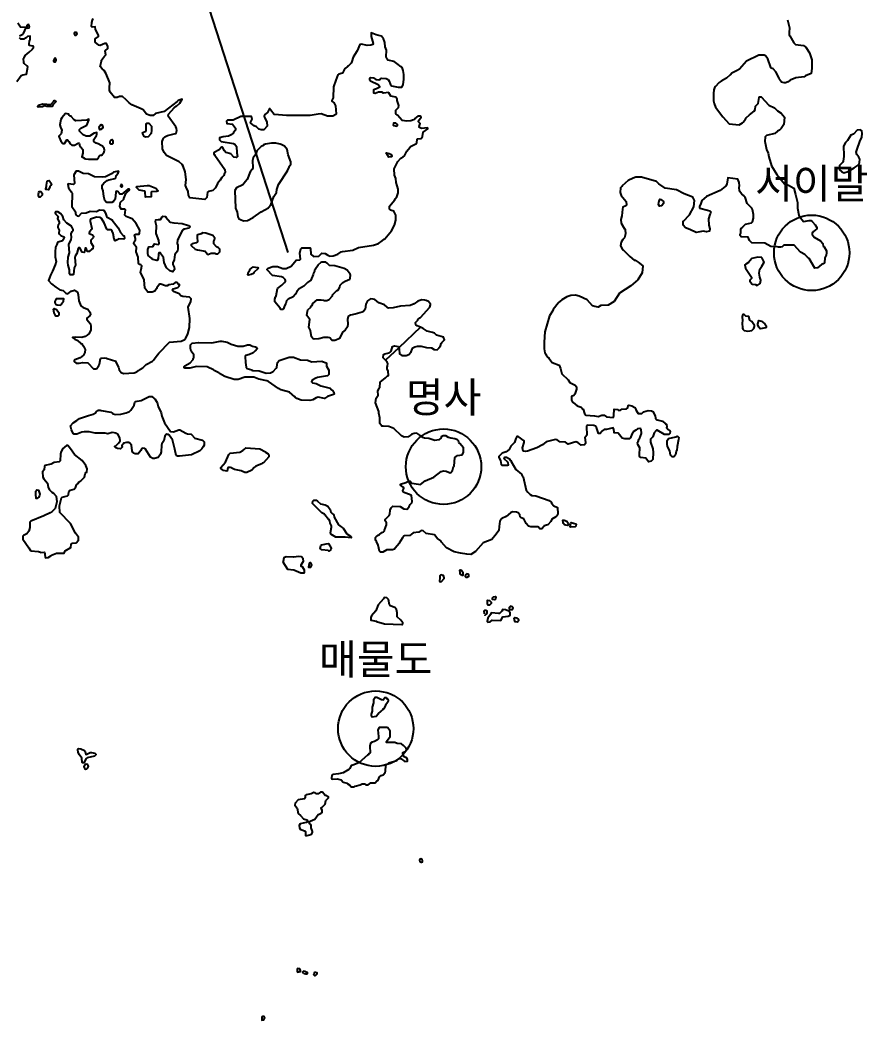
# Model space of a CAD drawing. Header units: millimetres. Extents: x -19392 to 580976, y -49129 to 736091.
# Drawn here: x 332556 to 360651, y 119531 to 152678 of the extents above; entities that cross this region are included whole.
import ezdxf
from ezdxf.enums import TextEntityAlignment as Align

# ---------------------------------------------------------------- set-up
doc = ezdxf.new("R2010")
doc.units = ezdxf.units.MM
for name, color, linetype in [('2121', 7, 'Continuous'), ('2122', 7, 'Continuous'), ('AWS', 4, 'Continuous'), ('AWS명', 2, 'Continuous'), ('티센', 6, 'Continuous')]:
    doc.layers.add(name, color=color, linetype=linetype)
doc.styles.get("Standard").update_dxf_attribs({"font": ''})
doc.styles.get('Standard').set_extended_font_data('Gulim')

msp = doc.modelspace()

# ---------------------------------------------------------------- linework, layer by layer
at = {"layer": '2121', "color": 7}
for points in [[(332536, 152149), (332649, 152206), (332673, 152230), (332757, 152433), (332573, 152436), (332480, 152572)], [(332454, 150643), (332597, 150844), (332647, 150866), (332772, 150881), (332810, 151061), (332815, 151125), (332808, 151143), (332796, 151143), (332696, 151231), (332683, 151268), (332676, 151399), (332694, 151419), (332732, 151506), (332866, 151615), (332966, 151710), (332966, 151722), (333000, 151757), (333000, 151795), (332981, 151816), (332868, 151831), (332868, 151831), (332862, 151862), (332874, 151994), (332899, 152019), (332892, 152137), (332811, 152131), (332756, 152083), (332688, 152045), (332587, 152043), (332542, 152090)], [(345842, 142492), (345118, 141813)], [(345118, 141813), (344675, 141398)]]:
    msp.add_lwpolyline(points, dxfattribs=at)
at = {"layer": '2122', "color": 7}
for points in [[(332872, 152451), (332850, 152515), (332815, 152525), (332786, 152495), (332779, 152438), (332808, 152404), (332858, 152416), (332872, 152458), (332872, 152458)], [(340861, 149704), (340828, 149745), (340766, 149615), (340673, 149546), (340656, 149504), (340667, 149446), (340749, 149303), (340756, 149159), (340643, 149043), (340551, 149042), (340481, 149058), (340406, 149133), (340319, 149170), (340212, 149257), (340206, 149276), (340255, 149388), (340236, 149476), (339886, 149481), (339630, 149355), (339437, 149354), (339406, 149323), (339412, 149248), (339600, 149224), (339600, 149224), (339706, 149093), (339707, 149025), (339641, 148951), (339635, 148931), (339622, 148931), (339564, 148871), (339476, 148830), (339292, 148803), (339177, 148773), (339171, 148711), (339233, 148648), (339636, 148589), (339683, 148562), (339740, 148481), (339747, 148274), (339772, 148150), (339741, 148118), (339654, 148137), (339553, 148243), (339383, 148285), (339340, 148336), (339278, 148458), (339240, 148461), (339159, 148379), (338997, 148291), (338985, 148278), (338985, 148229), (339002, 148206), (339015, 148206), (339015, 148193), (339355, 147723), (339355, 147723), (339362, 147623), (339337, 147599), (339318, 147524), (339247, 147452), (339201, 147367), (339106, 147261), (339045, 147117), (338958, 147023), (338804, 146994), (338777, 146973), (338752, 146797), (338690, 146728), (338189, 146783), (338146, 146876), (338139, 146994), (338064, 147132), (338051, 147195), (338063, 147395), (338030, 147650), (337968, 147829), (337936, 147884), (337836, 147981), (337417, 148192), (337335, 148285), (337284, 148410), (337272, 148653), (337314, 148760), (337366, 148802), (337452, 148848), (337720, 148918), (337733, 148930), (337733, 148930), (337757, 149018), (337749, 149077), (337726, 149133), (337469, 149492), (337480, 149556), (337668, 149767), (337735, 149822), (337747, 149822), (337861, 149924), (337935, 150055), (337798, 150005), (337773, 149977), (337337, 149641), (337050, 149577), (336969, 149509), (336875, 149508), (336756, 149552), (336643, 149704), (336580, 149738), (336261, 149867), (336177, 149936), (336082, 150034), (335954, 150137), (335855, 150142), (335780, 150104), (335692, 150110), (335548, 150282), (335524, 150352), (335520, 150427), (335540, 150591), (335414, 150897), (335414, 150897), (335352, 151006), (335281, 151061), (335213, 151136), (335256, 151309), (335263, 151350), (335362, 151484), (335406, 151527), (335387, 151646), (335393, 151665), (335468, 151734), (335474, 151797), (335423, 151903), (335374, 151902), (335211, 151836), (335174, 151839), (335055, 151942), (335048, 152033), (335054, 152051), (335161, 152132), (335160, 152177), (335066, 152364), (335053, 152457), (334947, 152444), (334928, 152463), (334940, 152594), (334966, 152674), (334983, 152726)], [(358013, 152679), (358082, 152417), (358065, 152267), (358070, 152180), (358083, 152155), (358096, 152155), (358228, 151921), (358284, 151865), (358540, 151837), (358618, 151781), (358745, 151590), (358823, 151363), (358823, 151073), (358795, 150903), (358613, 150826), (358569, 150797), (358288, 150763), (358107, 150681), (358032, 150624), (357951, 150599), (357907, 150599), (357813, 150623), (357751, 150701), (357738, 150745), (357625, 150962), (357536, 151060), (357474, 151084), (357456, 151106), (357361, 151393), (357279, 151495), (357238, 151514), (357060, 151507), (356655, 151319), (356419, 151049), (356340, 151001), (356163, 150917), (356120, 150861), (356107, 150861), (355995, 150748), (355814, 150653), (355752, 150609), (355615, 150460), (355602, 150460), (355572, 150362), (355559, 150244), (355559, 150244), (355560, 149997), (355578, 149906), (355623, 149785), (355868, 149467), (356081, 149237), (356407, 149200), (356524, 149269), (356538, 149297), (356624, 149388), (356646, 149435), (356748, 149539), (356910, 149658), (356942, 149714), (356948, 149820), (357041, 149914), (357071, 150108), (357084, 150133), (357140, 150127), (357391, 149853), (357585, 149767), (357685, 149670), (357685, 149670), (357803, 149592), (357916, 149457), (357895, 149216), (357800, 149077), (357743, 149023), (357686, 148990), (357595, 148911), (357313, 148847), (357276, 148809), (357264, 148653), (357274, 148606)], [(334449, 152200), (334439, 152252), (334416, 152269), (334367, 152259), (334352, 152227), (334380, 152178), (334424, 152173), (334444, 152195), (334444, 152195)], [(342163, 145131), (342181, 145131), (342181, 145112), (342181, 145112), (342194, 145100), (342201, 144915), (342288, 144844), (342464, 144854), (342563, 144945), (342682, 144943), (342766, 144879), (342813, 144855), (342939, 144856), (343095, 144912), (343206, 144994), (343250, 145010), (343593, 145045), (343787, 145137), (344287, 145210), (344449, 145273), (344572, 145362), (344634, 145418), (344653, 145423), (344879, 145687), (344978, 145881), (345027, 146038), (345027, 146206), (344958, 146340), (344845, 146378), (344814, 146408), (344809, 146507), (344994, 146718), (344999, 146750), (345056, 146819), (345100, 146950), (345100, 146950), (345099, 147069), (345036, 147287), (345022, 147424), (344973, 147537), (344972, 147749), (345092, 147993), (345191, 148097), (345270, 148140), (345311, 148179), (345388, 148331), (345486, 148449), (345506, 148488), (345706, 148582), (345719, 148607), (345730, 148727), (345743, 148739), (345862, 148752), (345905, 148820), (345929, 148958), (346081, 149071), (346088, 149095), (346068, 149102), (345872, 149077), (345810, 149117), (345792, 149145), (345829, 149245), (345778, 149302), (345778, 149332), (345866, 149452), (345855, 149477), (345830, 149485), (345830, 149485), (345747, 149485), (345652, 149416), (345640, 149390), (345610, 149366), (345522, 149331), (345387, 149330), (345228, 149343), (345078, 149520), (345021, 149570), (345027, 149686), (345115, 149774), (345121, 149849), (345070, 150005), (345064, 150055), (345020, 150117), (344857, 150154), (344794, 150266), (344782, 150273), (344619, 150253), (344563, 150284), (344450, 150284), (344332, 150243), (344294, 150249), (344294, 150371), (344317, 150389), (344379, 150404), (344488, 150465), (344437, 150534), (344181, 150652), (344162, 150689), (344165, 150725), (344165, 150725), (344174, 150758), (344193, 150777), (344280, 150764), (344356, 150706), (344455, 150696), (344487, 150709), (344511, 150740), (344549, 150749), (344705, 150741), (344768, 150710), (344806, 150647), (344831, 150566), (344881, 150498), (345095, 150456), (345218, 150449), (345262, 150530), (345293, 150718), (345286, 150874), (345269, 151003), (345235, 151099), (345211, 151130), (345198, 151130), (345055, 151234), (344972, 151304), (344753, 151347), (344709, 151416), (344703, 151460), (344715, 151678), (344666, 151790), (344655, 151928), (344650, 151968), (344650, 151968), (344610, 152052), (344544, 152140), (344368, 152183), (344209, 152249), (344201, 152126), (344270, 151902), (344258, 151864), (344195, 151839), (344070, 151833), (343889, 151872), (343827, 151862), (343744, 151661), (343610, 151443), (343567, 151301), (343542, 151249), (343439, 151147), (343419, 151141), (343339, 151069), (343304, 151022), (343255, 150911), (343137, 150882), (343099, 150861), (343030, 150685), (342950, 150460), (342946, 150103), (342896, 150010), (342902, 149988), (342952, 149942), (342965, 149942), (343022, 149829), (343047, 149573), (343047, 149573), (343028, 149542), (342929, 149491), (342761, 149491), (342547, 149565), (342447, 149558), (342186, 149514), (341391, 149518), (340998, 149545), (340986, 149547), (340861, 149704)], [(333761, 151372), (333734, 151411), (333697, 151401), (333673, 151329), (333695, 151292), (333729, 151290), (333761, 151344), (333759, 151379), (333759, 151379)], [(333452, 149889), (333581, 149878), (333681, 149991), (333687, 150010), (333706, 150007), (333743, 149982), (333743, 149970), (333656, 149879), (333619, 149809), (333449, 149815), (333375, 149828), (333300, 149796), (333163, 149789), (333150, 149802), (333150, 149820), (333175, 149858), (333313, 149896), (333452, 149889), (333452, 149889)], [(334599, 149346), (334414, 149341), (334357, 149369), (334250, 149474), (334250, 149487), (334231, 149493), (334182, 149540), (334182, 149552), (334069, 149574), (333939, 149430), (333914, 149379), (333883, 149198), (333901, 149130), (333947, 149030), (333922, 148905), (333847, 148829), (333851, 148795), (333910, 148667), (333973, 148580), (334036, 148580), (334110, 148705), (334129, 148702), (334172, 148648), (334217, 148569), (334273, 148525), (334360, 148525), (334485, 148594), (334516, 148598), (334536, 148488), (334548, 148469), (334584, 148456), (334584, 148456), (334636, 148383), (334636, 148263), (334612, 148145), (334682, 148111), (334688, 148092), (334724, 148073), (334831, 148064), (335124, 148062), (335149, 148087), (335192, 148171), (335218, 148197), (335274, 148197), (335348, 148308), (335361, 148360), (335348, 148423), (335292, 148497), (335254, 148522), (335147, 148578), (335078, 148599), (335010, 148646), (335010, 148714), (335092, 148846), (335106, 148893), (335102, 148949), (335022, 148927), (334865, 148827), (334747, 148826), (334653, 148870), (334534, 148994), (334534, 149044), (334577, 149088), (334577, 149088), (334776, 149192), (334845, 149354), (334845, 149391), (334770, 149363), (334599, 149346), (334599, 149346)], [(335215, 149053), (335215, 149065), (335264, 149065), (335264, 149078), (335302, 149091), (335314, 149128), (335289, 149190), (335264, 149190), (335264, 149203), (335238, 149202), (335189, 149153), (335177, 149115), (335189, 149052), (335215, 149053), (335215, 149053)], [(336744, 149029), (336738, 149233), (336776, 149262), (336825, 149259), (336913, 149159), (336917, 149030), (336909, 148920), (336896, 148920), (336896, 148902), (336803, 148808), (336721, 148799), (336677, 148820), (336621, 148927), (336633, 148951), (336733, 148992), (336745, 149008), (336744, 149029), (336744, 149029)], [(345006, 149255), (344941, 149255), (344929, 149192), (344942, 149180), (345055, 149158), (345079, 149186), (345073, 149214), (345022, 149255), (345006, 149255), (345006, 149255)], [(335553, 148639), (335559, 148686), (335584, 148710), (335616, 148714), (335634, 148686), (335641, 148635), (335635, 148581), (335616, 148558), (335566, 148564), (335547, 148585), (335553, 148639), (335553, 148639)], [(341186, 148563), (341039, 148598), (340895, 148598), (340895, 148598), (340701, 148565), (340632, 148536), (340628, 148521), (340552, 148490), (340415, 148340), (340374, 148228), (340291, 148108), (340272, 148026), (340280, 147777), (340261, 147728), (340186, 147645), (340094, 147388), (340039, 147324), (340039, 147324)], [(341433, 147693), (341486, 147787), (341485, 147825), (341535, 147900), (341541, 147975), (341446, 148212), (341414, 148381), (341333, 148493), (341220, 148555), (341186, 148563)], [(357274, 148606), (357321, 148391), (357371, 148266), (357397, 148139), (357485, 147848), (357661, 147556), (357918, 147247), (357918, 147247), (358044, 147204), (358221, 147105), (358277, 146899), (358348, 146630), (358348, 146439), (358390, 146205), (358404, 146174), (358541, 145996), (358735, 146028), (358782, 146027), (358828, 146004), (358935, 145885), (358986, 145797), (358986, 145754), (358873, 145666), (358855, 145634), (358836, 145628), (358836, 145566), (358899, 145479), (359105, 145361), (359181, 145274), (359200, 145186), (359215, 145165), (359234, 145158), (359307, 145024), (359310, 144961), (359295, 144880), (359251, 144799), (359239, 144630), (359196, 144593), (359141, 144569), (359009, 144467), (358915, 144454), (358733, 144778), (358677, 144817), (358589, 144909), (358589, 144909), (358445, 144980), (358232, 145215), (357894, 145213), (357838, 145162), (357783, 145144), (357718, 145147), (357667, 145163), (357457, 145174), (357263, 145280), (356831, 145297), (356757, 145371), (356706, 145484), (356481, 145496), (356444, 145539), (356444, 145570), (356468, 145608), (356468, 145739), (356480, 145764), (356518, 145801), (356518, 145814), (356623, 145909), (356817, 145956), (356854, 145990), (356882, 146104), (356885, 146234), (356853, 146396), (356828, 146446), (356671, 146596), (356614, 146802), (356575, 146838), (356569, 146857), (356569, 146857), (356549, 146863), (356495, 146910), (356426, 147007), (356410, 147139), (356417, 147183), (356409, 147288), (356362, 147407), (356037, 147443), (356001, 147231), (355957, 147159), (355944, 147159), (355777, 147031), (355327, 146823), (355172, 146691), (355143, 146592), (355097, 146491), (355098, 146453), (355110, 146440), (355360, 146379), (355435, 146351), (355472, 146322), (355464, 146270), (355437, 146230), (355398, 146091), (355399, 145873), (355399, 145873), (355436, 145751), (355429, 145681), (355330, 145659), (355216, 145681), (355110, 145652), (354983, 145631), (354777, 145730), (354635, 145794), (354550, 145879), (354555, 146008), (354555, 146008), (354568, 146011), (354767, 146215), (354909, 146483), (354934, 146696), (354877, 146808), (354584, 146919), (354333, 147044), (353961, 147107), (353751, 147251), (353663, 147323), (353663, 147323), (353176, 147465), (352982, 147464), (352897, 147433), (352732, 147357), (352527, 147186), (352521, 147157), (352477, 147113), (352459, 146956), (352497, 146866), (352660, 146663), (352673, 146539), (352648, 146513), (352548, 146469), (352536, 146406), (352524, 146188), (352487, 146069), (352494, 145944), (352609, 145756), (352621, 145756), (352632, 145738), (352639, 145595), (352602, 145457), (352551, 145400), (352496, 145313), (352478, 145192), (352546, 145067), (352559, 145064), (352779, 144839), (352929, 144721), (352960, 144721), (353055, 144653), (353218, 144533), (353190, 144292), (353048, 144065), (352814, 143867), (352439, 143626), (352269, 143342), (352063, 143229), (351822, 143215), (351730, 143158), (351628, 143186), (351541, 143199), (351365, 143404), (351103, 143521), (350983, 143552), (350830, 143544), (350690, 143498), (350533, 143407), (350410, 143301), (350410, 143288), (350242, 143081), (350223, 143025), (350118, 142869), (349969, 142337), (349939, 142000), (349945, 141780), (349966, 141644), (349986, 141601), (350001, 141597), (350009, 141565), (350074, 141488), (350086, 141488), (350093, 141468), (350210, 141325), (350441, 141242), (350488, 141125), (350530, 140949), (350736, 140753), (350794, 140659), (350969, 140573), (351018, 140519), (351018, 140519), (351019, 140441), (350963, 140272), (350932, 140235), (350845, 140197), (350845, 140078), (350884, 140013), (350896, 140013), (350902, 139996), (351034, 139885), (351171, 139845), (351221, 139779), (351234, 139779), (351282, 139632), (351328, 139580), (351609, 139562), (351735, 139532), (351853, 139576), (351929, 139576), (352010, 139520), (352229, 139499), (352247, 139517), (352256, 139568), (352264, 139777), (352371, 139771), (352414, 139737), (352472, 139740), (352515, 139775), (352671, 139788), (352714, 139828), (352733, 139897), (352752, 139906), (352752, 139906), (352852, 139892), (352945, 139835), (352967, 139791), (352980, 139791), (352988, 139759), (353065, 139633), (353178, 139637), (353240, 139687), (353389, 139731), (353502, 139725), (353552, 139703), (353627, 139556), (353634, 139476), (353665, 139439), (353690, 139420), (353872, 139376), (353960, 139307), (353972, 139308), (353972, 139295), (353997, 139277), (354010, 139183), (354004, 139174), (354060, 139102), (354110, 139059), (354117, 139033), (354111, 138977), (354073, 138940), (353929, 138942), (353691, 139086), (353667, 139082), (353633, 139054), (353633, 139054), (353633, 139041), (353586, 138994), (353542, 138857), (353474, 138787), (353474, 138688), (353550, 138469), (353563, 138344), (353551, 138107), (353495, 138053), (353402, 138038), (353314, 138156), (353151, 138171), (353108, 138206), (353102, 138274), (353119, 138493), (353044, 138611), (353043, 138674), (353062, 138701), (353082, 138773), (353100, 138800), (353167, 138974), (353161, 139111), (353154, 139130), (353117, 139143), (353035, 139123), (352986, 139078), (352898, 139023), (352851, 138946), (352805, 138826), (352774, 138795), (352618, 138791), (352618, 138791), (352531, 138822), (352393, 138978), (352261, 138996), (352267, 139027), (352255, 139109), (352230, 139156), (352005, 139108), (351936, 139104), (351859, 139047), (351859, 139034), (351799, 138973), (351749, 138972), (351673, 139172), (351648, 139213), (351592, 139237), (351380, 139249), (351349, 139203), (351356, 138918), (351293, 138827), (351306, 138787), (351313, 138636), (351276, 138593), (351169, 138580), (351057, 138674), (350994, 138698), (350738, 138619), (350645, 138684), (350457, 138696), (350375, 138765), (350313, 138771), (350007, 138695), (350007, 138695), (349888, 138600), (349701, 138500), (349389, 138387), (349321, 138371), (349246, 138386), (349226, 138502), (349282, 138668), (349282, 138730), (349081, 138867), (349038, 138872), (349003, 138809), (348957, 138679), (348833, 138553), (348779, 138444), (348684, 138365), (348552, 138321), (348434, 138214), (348434, 138171), (348497, 138077), (348516, 137940), (348535, 137921), (348729, 137925), (348754, 137934), (348753, 137997), (348741, 138019), (348616, 138133), (348640, 138184), (348697, 138188), (348790, 138135), (348820, 138079), (348834, 138076), (348834, 138076), (348843, 138043), (348998, 137773), (349192, 137624), (349198, 137601), (349250, 137538), (349344, 137099), (349405, 137027), (349475, 136950), (349532, 136922), (349663, 136907), (350108, 136746), (350170, 136693), (350182, 136693), (350190, 136664), (350264, 136577), (350383, 136519), (350396, 136309), (350365, 136244), (350328, 136206), (350197, 136128), (350159, 136059), (350066, 135939), (349948, 135914), (349942, 135895), (349867, 135808), (349804, 135808), (349741, 135882), (349497, 135882), (349423, 135900), (349341, 135984), (349266, 136143), (349266, 136143), (349178, 136174), (349141, 136212), (349134, 136274), (349084, 136342), (349027, 136368), (348890, 136370), (348828, 136337), (348678, 136222), (348535, 136153), (348504, 136128), (348472, 136065), (348455, 135891), (348455, 135891), (348442, 135761), (348350, 135633), (348212, 135458), (347919, 135351), (347664, 135063), (347514, 134963), (347374, 134971), (347171, 135005), (347171, 135005), (346954, 135052), (346699, 135180), (346532, 135371), (346513, 135409), (346400, 135490), (346395, 135509), (346383, 135509), (346300, 135609), (346031, 135657), (345924, 135751), (345868, 135759), (345781, 135706), (345600, 135675), (345488, 135593), (345300, 135580), (345245, 135514), (345133, 135336), (345133, 135323), (345002, 135167)], [(344805, 148253), (344857, 148236), (344895, 148174), (344895, 148161), (344876, 148142), (344795, 148127), (344730, 148215), (344707, 148251), (344714, 148276), (344805, 148253), (344805, 148253)], [(340039, 147324), (339944, 147211), (339738, 147113), (339682, 147031), (339703, 146444), (339760, 146313), (339779, 146157), (339817, 146092), (339866, 146060), (339973, 146026), (340098, 146033), (340292, 146128), (340553, 146316), (340796, 146451), (340796, 146463), (340877, 146556), (340976, 146824), (341063, 146961), (341081, 147055), (341135, 147229), (341427, 147682), (341433, 147693)], [(333437, 147203), (333459, 147335), (333471, 147347), (333521, 147354), (333602, 147248), (333583, 147188), (333546, 147146), (333497, 147048), (333416, 147063), (333409, 147085), (333434, 147158), (333437, 147203), (333437, 147203)], [(335900, 147214), (335886, 147175), (335925, 147142), (335930, 147143), (335960, 147178), (335936, 147222), (335900, 147214), (335900, 147214)], [(336775, 147192), (336839, 147197), (337058, 147104), (337127, 147029), (337127, 147004), (337104, 147001), (337098, 146992), (336921, 146985), (336902, 146966), (336903, 146822), (336722, 146802), (336709, 146984), (336696, 147009), (336508, 147039), (336414, 147139), (336433, 147164), (336775, 147192), (336775, 147192)], [(333175, 146908), (333179, 146965), (333197, 146997), (333253, 146997), (333291, 146938), (333291, 146869), (333223, 146806), (333198, 146803), (333173, 146859), (333175, 146908), (333175, 146908)], [(353741, 146626), (353765, 146729), (353778, 146742), (353797, 146729), (353810, 146732), (353884, 146670), (353897, 146648), (353897, 146599), (353854, 146543), (353822, 146520), (353773, 146511), (353735, 146566), (353741, 146626), (353741, 146626)], [(337168, 145275), (337166, 145371), (337069, 145604), (337081, 145860), (337049, 145985), (337061, 146054), (337149, 146070), (337212, 146070), (337267, 146155), (337299, 146177), (337380, 146165), (337390, 146141), (337543, 145981), (337662, 145950), (337931, 145938), (338149, 145870), (338193, 145833), (338193, 145814), (338162, 145780), (338000, 145748), (337944, 145707), (337807, 145438), (337801, 145407), (337782, 145388), (337774, 145268), (337796, 145213), (337796, 145100), (337777, 145019), (337691, 144906), (337666, 144725), (337629, 144625), (337629, 144625), (337629, 144575), (337669, 144481), (337680, 144413), (337630, 144335), (337529, 144363), (337417, 144468), (337341, 144643), (337322, 144806), (337216, 144939), (337216, 144958), (337165, 144955), (337147, 144911), (337141, 144767), (337110, 144711), (337097, 144708), (336960, 144735), (336941, 144748), (336922, 144782), (336810, 144872), (336797, 144947), (336801, 145070), (336814, 145128), (336833, 145160), (336958, 145167), (337020, 145254), (337146, 145233), (337164, 145253), (337168, 145275), (337168, 145275)], [(338724, 145608), (338706, 145616), (338619, 145619), (338567, 145587), (338450, 145553), (338438, 145541), (338432, 145484), (338439, 145324), (338401, 145296), (338263, 145258), (338232, 145233), (338232, 145209), (338370, 145078), (338449, 145056), (338696, 145020), (338721, 144979), (338790, 144910), (338900, 144954), (339018, 144945), (339068, 144927), (339121, 144930), (339183, 144999), (339183, 145080), (339145, 145130), (339070, 145161), (338989, 145261), (338982, 145342), (339013, 145386), (339019, 145445), (338988, 145495), (338950, 145530), (338950, 145530), (338724, 145608), (338724, 145608)], [(342359, 144422), (342322, 144373), (342322, 144354), (342287, 144286), (342278, 144238), (342198, 144053), (342096, 143975), (341974, 143853), (341818, 143771), (341737, 143677), (341692, 143594), (341616, 143506), (341450, 143426), (341400, 143364), (341370, 143283), (341325, 143205), (341295, 143106), (341277, 143085), (341208, 143085), (341208, 143085), (341182, 143128), (341013, 143331), (341007, 143425), (341032, 143505), (341050, 143531), (341093, 143781), (341240, 143894), (341326, 143974), (341364, 144016), (341366, 144040), (341348, 144073), (341285, 144138), (341235, 144169), (340929, 144208), (340759, 144395), (340759, 144414), (340791, 144449), (340947, 144512), (341103, 144512), (341272, 144444), (341384, 144444), (341546, 144523), (341674, 144657), (341714, 144714), (341833, 144730), (341858, 144746), (341839, 144952), (341869, 145095), (341901, 145127), (342163, 145131)], [(342661, 143384), (342737, 143381), (342812, 143418), (342924, 143537), (342924, 143563), (343067, 143707), (343093, 143707), (343093, 143719), (343105, 143723), (343161, 143826), (343173, 143885), (343260, 143976), (343340, 144023), (343498, 144092), (343510, 144108), (343522, 144226), (343522, 144226), (343509, 144255), (343403, 144389), (343309, 144444), (342996, 144531), (342821, 144543), (342746, 144623), (342702, 144649), (342564, 144651), (342539, 144642), (342440, 144554), (342440, 144529), (342359, 144435), (342359, 144422)], [(340286, 144491), (340441, 144469), (340453, 144441), (340317, 144310), (340317, 144297), (340297, 144280), (340222, 144242), (340123, 144225), (340116, 144234), (340141, 144334), (340184, 144390), (340184, 144403), (340286, 144491), (340286, 144491)], [(333865, 143435), (333752, 143431), (333716, 143350), (333716, 143312), (333728, 143288), (333759, 143250), (333794, 143234), (333897, 143225), (333935, 143253), (333935, 143266), (334003, 143363), (334009, 143438), (333865, 143435), (333865, 143435)], [(343035, 142071), (342998, 142057), (342910, 142054), (342886, 142072), (342829, 142144), (342779, 142156), (342636, 142156), (342474, 142105), (342474, 142105), (342317, 142099), (342286, 142114), (342229, 142179), (342191, 142385), (342141, 142497), (342171, 142754), (342070, 142884), (342089, 143022), (342107, 143066), (342201, 143160), (342205, 143179), (342242, 143216), (342269, 143279), (342412, 143404), (342546, 143402), (342622, 143386), (342661, 143384)], [(345842, 142492), (345727, 142538), (345689, 142569), (345676, 142647), (345757, 142729), (345757, 142754), (345811, 142790), (345811, 142803), (345838, 142813), (346155, 143155), (346174, 143242), (346168, 143262), (346105, 143348), (346030, 143382), (345986, 143391), (345882, 143400), (345823, 143384), (345755, 143360), (345631, 143265), (345499, 143215), (345499, 143215), (345175, 143189), (344931, 143132), (344781, 143131), (344738, 143154), (344650, 143239), (344456, 143305), (344325, 143411), (344274, 143430), (344180, 143436), (344080, 143372), (344025, 143254), (344001, 143098), (343951, 143020), (343907, 142994), (343676, 142922), (343514, 142899), (343445, 142852), (343414, 142746), (343425, 142610), (343421, 142502), (343347, 142399), (343253, 142326), (343154, 142126), (343135, 142107), (343035, 142071)], [(333686, 142974), (333667, 143093), (333685, 143112), (333773, 143087), (333842, 142981), (333843, 142894), (333812, 142859), (333749, 142856), (333686, 142974), (333686, 142974)], [(356515, 142640), (356516, 142465), (356529, 142434), (356580, 142384), (356698, 142360), (356829, 142391), (356892, 142454), (356916, 142517), (356915, 142556), (356829, 142679), (356766, 142723), (356728, 142847), (356632, 142860), (356578, 142916), (356533, 142915), (356515, 142852), (356525, 142703), (356515, 142640), (356515, 142640)], [(357032, 142576), (357028, 142610), (357065, 142717), (357147, 142698), (357259, 142612), (357310, 142536), (357310, 142487), (357298, 142474), (357104, 142436), (357058, 142500), (357032, 142576), (357032, 142576)], [(345098, 141861), (345136, 141771), (345149, 141608), (345224, 141552), (345361, 141552), (345455, 141593), (345536, 141678), (345560, 141766), (345591, 141810), (345657, 141847), (345736, 141863), (345860, 141867), (346035, 141824), (346210, 141812), (346297, 141756), (346393, 141741), (346393, 141741), (346460, 141813), (346460, 141825), (346499, 141876), (346531, 141957), (346548, 141990), (346640, 142082), (346603, 142169), (346371, 142231), (346302, 142300), (346236, 142325), (346058, 142361), (345933, 142455), (345842, 142492)], [(340491, 141052), (340721, 140975), (340871, 140987), (340959, 141032), (341052, 141139), (341071, 141170), (341101, 141326), (341151, 141388), (341488, 141502), (341626, 141502), (341863, 141416), (342088, 141398), (342238, 141348), (342563, 141368), (342588, 141362), (342707, 141316), (342719, 141293), (342726, 141200), (342795, 141075), (342802, 140957), (342796, 140926), (342752, 140882), (342428, 140833), (342365, 140811), (342253, 140742), (342228, 140689), (342260, 140649), (342384, 140631), (342534, 140556), (342847, 140479), (342879, 140434), (342879, 140434), (342948, 140376), (342966, 140338), (342973, 140276), (342960, 140264), (342754, 140194), (342654, 140132), (342442, 140181), (342375, 140153), (342274, 140093), (342174, 140068), (341886, 140072), (341736, 140128), (341694, 140165), (341688, 140184), (341669, 140190), (341498, 140346), (341204, 140424), (341129, 140458), (340798, 140700), (340749, 140717), (340484, 140773), (340315, 140836), (340016, 140835), (339791, 140765), (339660, 140765), (339353, 140857), (339171, 140957), (339151, 140983), (338994, 141060), (338978, 141078), (338765, 141180), (338765, 141180), (338415, 141192), (338190, 141134), (338028, 141137), (338003, 141147), (338003, 141190), (338028, 141215), (338196, 141316), (338295, 141422), (338295, 141460), (338321, 141485), (338320, 141579), (338239, 141703), (338213, 141785), (338207, 141909), (338269, 141966), (338475, 141992), (338919, 141974), (339191, 142028), (339256, 142032), (339425, 142001), (339562, 141933), (339781, 141865), (339956, 141865), (340099, 141910), (340176, 141907), (340244, 141882), (340256, 141866), (340368, 141840), (340412, 141817), (340419, 141773), (340372, 141714), (340372, 141714), (340354, 141708), (340294, 141651), (340169, 141586), (340044, 141553), (340026, 141522), (340037, 141321), (340058, 141173), (340090, 141129), (340245, 141087), (340251, 141068), (340284, 141057), (340491, 141052), (340491, 141052)], [(344675, 141398), (344600, 141475), (344611, 141594), (344653, 141614), (344805, 141641), (344840, 141664), (344873, 141701), (344911, 141851), (344973, 141876), (345098, 141861)], [(344716, 136169), (344805, 136253), (344829, 136302), (344835, 136435), (344866, 136503), (344922, 136559), (345166, 136548), (345284, 136477), (345385, 136467), (345410, 136480), (345465, 136549), (345497, 136618), (345552, 136672), (345559, 136718), (345546, 136918), (345527, 136933), (345271, 137023), (345258, 137070), (345283, 137160), (345264, 137195), (345182, 137263), (345182, 137288), (345357, 137347), (345357, 137347), (345444, 137389), (345494, 137392), (345557, 137330), (345769, 137288), (345844, 137284), (346000, 137407), (346281, 137526), (346524, 137709), (346602, 137733), (346687, 137727), (346825, 137671), (346846, 137675), (346905, 137740), (346940, 137879), (346953, 137893), (346985, 138172), (347065, 138238), (347222, 138266), (347267, 138346), (347265, 138492), (347146, 138635), (347133, 138638), (347108, 138680), (347100, 138734), (347064, 138760), (346978, 138797), (346845, 138815), (346771, 138844), (346683, 138896), (346598, 138896), (346526, 138864), (346526, 138864), (346521, 138833), (346445, 138758), (346320, 138738), (346121, 138807), (345971, 138812), (345914, 138834), (345823, 138916), (345720, 138986), (345626, 138976), (345558, 138948), (345503, 138902), (345427, 138860), (345302, 138854), (345208, 138891), (344951, 139134), (344794, 139208), (344607, 139210), (344563, 139220), (344488, 139307), (344488, 139494), (344456, 139644), (344456, 139700), (344348, 139988), (344372, 140144), (344435, 140244), (344422, 140375), (344472, 140475), (344496, 140500), (344508, 140669), (344682, 140818), (344746, 140888), (344746, 140888), (344779, 140897), (344769, 141038), (344732, 141111), (344737, 141176), (344751, 141200), (344756, 141294), (344731, 141341), (344675, 141398)], [(336448, 140039), (336576, 140061), (336838, 140193), (336925, 140193), (337001, 140140), (337016, 140119), (337028, 140119), (337101, 140000), (337144, 139872), (337235, 139656), (337260, 139549), (337347, 139326), (337554, 139040), (337648, 139028), (337823, 139097), (337860, 139097), (338054, 138979), (338116, 138964), (338235, 138954), (338361, 138818), (338610, 138756), (338667, 138700), (338667, 138581), (338637, 138525), (338589, 138461), (338518, 138397), (338250, 138261), (337850, 138216), (337782, 138218), (337738, 138240), (337692, 138457), (337692, 138457), (337611, 138758), (337510, 138914), (337473, 138930), (337479, 138940), (337429, 138948), (337404, 138939), (337361, 138883), (337330, 138732), (337262, 138626), (337249, 138588), (337244, 138364), (337219, 138282), (337138, 138173), (337014, 138138), (336958, 138147), (336888, 138188), (336725, 138449), (336694, 138462), (336700, 138471), (336607, 138487), (336587, 138466), (336569, 138405), (336475, 138296), (336376, 138295), (336326, 138317), (336301, 138341), (336282, 138398), (336250, 138585), (336196, 138648), (336175, 138660), (336181, 138669), (336181, 138669), (336087, 138672), (335987, 138653), (335987, 138628), (335975, 138628), (335944, 138597), (335937, 138578), (335944, 138515), (335888, 138462), (335794, 138474), (335738, 138496), (335706, 138530), (335706, 138555), (335732, 138568), (335825, 138656), (335875, 138733), (335868, 138827), (335801, 138947), (335742, 138977), (335749, 138986), (335611, 139002), (335474, 138964), (335380, 138988), (335049, 138981), (334855, 139024), (334687, 139023), (334612, 139017), (334443, 138954), (334349, 138950), (334324, 138969), (334261, 139090), (334236, 139228), (334236, 139228), (334317, 139322), (334446, 139406), (334529, 139473), (334830, 139573), (334984, 139612), (335059, 139653), (335084, 139692), (335134, 139738), (335159, 139747), (335221, 139747), (335247, 139732), (335572, 139676), (335640, 139638), (335641, 139626), (335728, 139602), (335896, 139609), (336077, 139659), (336190, 139706), (336231, 139750), (336345, 139916), (336369, 140007), (336388, 140029), (336448, 140039), (336448, 140039)], [(333782, 136712), (333727, 136484), (333627, 136387), (333558, 136343), (333346, 136245), (332912, 136070), (332879, 136037), (332885, 135856), (332849, 135731), (332784, 135641), (332668, 135593), (332649, 135574), (332656, 135467), (332851, 135184), (332901, 135097), (332919, 135082), (333170, 135057), (333239, 135041), (333239, 135028), (333369, 135039), (333385, 134985), (333395, 134864), (333407, 134846), (333495, 134858), (333582, 134912), (333604, 134935), (333769, 135003), (333913, 135009), (334019, 135001), (334056, 135079), (334245, 135190), (334245, 135190), (334256, 135305), (334293, 135342), (334417, 135349), (334493, 135431), (334499, 135450), (334492, 135537), (334398, 135671), (334229, 135992), (333877, 136353), (333864, 136575), (333932, 136840), (333956, 136865), (334131, 136901), (334162, 136935), (334179, 137037), (334198, 137056), (334199, 137079), (334218, 137098), (334349, 137129), (334412, 137199), (334430, 137267), (334492, 137330), (334492, 137355), (334579, 137408), (334692, 137524), (334716, 137636), (334745, 137678), (334772, 137693), (334784, 137806), (334741, 137912), (334621, 138080), (334621, 138080), (334364, 138279), (334236, 138462), (334145, 138572), (334132, 138575), (334100, 138572), (333964, 138465), (333908, 138346), (333895, 138283), (333884, 138065), (333859, 138033), (333690, 138011), (333591, 137958), (333385, 137913), (333372, 137888), (333354, 137769), (333298, 137700), (333317, 137519), (333349, 137467), (333474, 137320), (333492, 137180), (333537, 137108), (333616, 137027), (333667, 136993), (333752, 136896), (333782, 136712), (333782, 136712)], [(354038, 138540), (354018, 138615), (354018, 138702), (354026, 138742), (354067, 138808), (354305, 138859), (354355, 138885), (354381, 138875), (354404, 138835), (354402, 138775), (354351, 138544), (354344, 138409), (354325, 138378), (354296, 138268), (354269, 138226), (354244, 138203), (354188, 138203), (354144, 138246), (354144, 138259), (354132, 138259), (354106, 138396), (354038, 138540), (354038, 138540)], [(340000, 138452), (340048, 138498), (340517, 138469), (340705, 138367), (340705, 138354), (340793, 138295), (340793, 138282), (340812, 138263), (340812, 138201), (340638, 137997), (340600, 137986), (340581, 137962), (340382, 137887), (340329, 137848), (340245, 137761), (340083, 137680), (340014, 137680), (339888, 137736), (339676, 137775), (339582, 137821), (339588, 137830), (339538, 137847), (339470, 137846), (339451, 137834), (339426, 137725), (339308, 137740), (339214, 137811), (339220, 137846), (339370, 138021), (339481, 138277), (339531, 138318), (339531, 138318), (339850, 138348), (339950, 138404), (340000, 138452), (340000, 138452)], [(333078, 136961), (333087, 137056), (333119, 137100), (333169, 137094), (333211, 136963), (333207, 136913), (333194, 136900), (333182, 136857), (333120, 136822), (333095, 136822), (333078, 136961), (333078, 136961)], [(342912, 136315), (342961, 136278), (342981, 136196), (343126, 135944), (343211, 135875), (343281, 135836), (343401, 135651), (343520, 135564), (343539, 135543), (343539, 135517), (343346, 135536), (343032, 135531), (342870, 135640), (342851, 135681), (342894, 135865), (342894, 135915), (342844, 135996), (342831, 136071), (342806, 136121), (342794, 136121), (342671, 136275), (342662, 136298), (342567, 136345), (342260, 136657), (342267, 136732), (342298, 136763), (342378, 136757), (342429, 136732), (342529, 136639), (342679, 136608), (342767, 136558), (342767, 136558), (342848, 136452), (342868, 136359), (342912, 136315), (342912, 136315)], [(345002, 135167), (344977, 135138), (344915, 135116), (344727, 135116), (344590, 135040), (344510, 135043), (344477, 135071), (344436, 135270), (344383, 135389), (344358, 135420), (344345, 135458), (344345, 135502), (344351, 135530), (344369, 135552), (344432, 135598), (344470, 135613), (344470, 135613), (344561, 135688), (344617, 135712), (344650, 135740), (344650, 135771), (344712, 135940), (344712, 136015), (344674, 136077), (344674, 136115), (344680, 136134), (344716, 136169)], [(350577, 136008), (350566, 136097), (350603, 136101), (350698, 136065), (350741, 136004), (350747, 135955), (350722, 135926), (350660, 135935), (350622, 135948), (350579, 135991), (350577, 136008), (350577, 136008)], [(350914, 135999), (350990, 135978), (351003, 135962), (350991, 135896), (350973, 135874), (350817, 135867), (350810, 135889), (350822, 136004), (350834, 136017), (350914, 135999), (350914, 135999)], [(342805, 135074), (342774, 135095), (342566, 135114), (342509, 135158), (342540, 135264), (342565, 135283), (342707, 135315), (342784, 135321), (342878, 135171), (342867, 135118), (342805, 135074), (342805, 135074)], [(341637, 134870), (341386, 134879), (341313, 134855), (341286, 134729), (341274, 134713), (341433, 134476), (341635, 134451), (341868, 134350), (341974, 134350), (341993, 134369), (341993, 134444), (341931, 134547), (341880, 134568), (341880, 134618), (341955, 134744), (341954, 134819), (341891, 134887), (341792, 134893), (341637, 134870), (341637, 134870)], [(342198, 134544), (342236, 134619), (342198, 134682), (342174, 134682), (342149, 134657), (342124, 134544), (342198, 134544), (342198, 134544)], [(346477, 134179), (346468, 134091), (346492, 134059), (346537, 134062), (346623, 134169), (346623, 134209), (346598, 134269), (346517, 134291), (346485, 134259), (346477, 134179), (346477, 134179)], [(347153, 134366), (347141, 134443), (347154, 134455), (347198, 134443), (347242, 134373), (347248, 134265), (347223, 134262), (347201, 134284), (347182, 134284), (347161, 134312), (347153, 134366), (347153, 134366)], [(347398, 134213), (347398, 134225), (347448, 134237), (347448, 134275), (347423, 134313), (347373, 134324), (347336, 134287), (347323, 134237), (347348, 134213), (347398, 134213), (347398, 134213)], [(344728, 133523), (344633, 133534), (344609, 133494), (344440, 133290), (344359, 133097), (344216, 132927), (344192, 132871), (344198, 132789), (344382, 132751), (344369, 132745), (344384, 132739), (344648, 132660), (345220, 132637), (345248, 132646), (345254, 132693), (345191, 132787), (345072, 132892), (345071, 133030), (345046, 133142), (344990, 133205), (344840, 133263), (344815, 133294), (344777, 133466), (344728, 133523), (344728, 133523)], [(348061, 133365), (348063, 133446), (348132, 133434), (348182, 133377), (348182, 133341), (348133, 133287), (348088, 133284), (348063, 133321), (348061, 133365), (348061, 133365)], [(348231, 133515), (348232, 133527), (348263, 133559), (348325, 133569), (348344, 133547), (348332, 133480), (348307, 133457), (348225, 133472), (348231, 133515), (348231, 133515)], [(347965, 132990), (347952, 133090), (347977, 133115), (348014, 133112), (348029, 133105), (348041, 133075), (348046, 133003), (347978, 132953), (347978, 132953)], [(348441, 133006), (348190, 133022), (348165, 132972), (348071, 132853), (348053, 132740), (348071, 132721), (348152, 132728), (348221, 132782), (348503, 132776), (348577, 132892), (348748, 132921), (348814, 132946), (348820, 133031), (348771, 133086), (348658, 133130), (348570, 133136), (348534, 133080), (348464, 133004), (348441, 133006), (348441, 133006)], [(348889, 133142), (348914, 133181), (348876, 133230), (348826, 133243), (348826, 133230), (348801, 133230), (348777, 133206), (348777, 133168), (348801, 133142), (348889, 133142), (348889, 133142)], [(348960, 132794), (348946, 132853), (348971, 132874), (349021, 132862), (349096, 132807), (349096, 132762), (349059, 132719), (348978, 132725), (348960, 132794), (348960, 132794)], [(344246, 129903), (344291, 130042), (344294, 130166), (344338, 130235), (344394, 130229), (344544, 130151), (344607, 130145), (344656, 130223), (344707, 130217), (344729, 130180), (344754, 130177), (344770, 130123), (344757, 130061), (344676, 129968), (344620, 129849), (344595, 129830), (344589, 129811), (344577, 129811), (344527, 129761), (344515, 129761), (344441, 129689), (344436, 129668), (344365, 129591), (344234, 129572), (344215, 129597), (344217, 129669), (344252, 129766), (344246, 129903), (344246, 129903)], [(344138, 128360), (344113, 128337), (344113, 128324), (344082, 128306), (343795, 128053), (343596, 127980), (343546, 127971), (343496, 127868), (343466, 127836), (343272, 127720), (343119, 127686), (342928, 127671), (342897, 127648), (342885, 127543), (342910, 127518), (343079, 127525), (343210, 127488), (343273, 127419), (343411, 127386), (343411, 127373), (343492, 127314), (343542, 127261), (343642, 127264), (343679, 127286), (343835, 127322), (343909, 127363), (343985, 127360), (344025, 127329), (344105, 127329), (344191, 127395), (344342, 127395), (344342, 127395), (344397, 127461), (344435, 127486), (344485, 127586), (344540, 127630), (344603, 127661), (344665, 127731), (344677, 127780), (344689, 127968), (344789, 128050), (345051, 128132), (345132, 128194), (345201, 128188), (345326, 128098), (345408, 128108), (345413, 128164), (345376, 128221), (345300, 128258), (345269, 128315), (345256, 128382), (345256, 128395), (345275, 128414), (345331, 128432), (345362, 128464), (345375, 128508), (345368, 128539), (345278, 128634), (345206, 128682), (345067, 128694), (344992, 128732), (344762, 128724), (344718, 128734), (344718, 128734), (344718, 128759), (344836, 128930), (344835, 129106), (344761, 129210), (344723, 129230), (344473, 129223), (344430, 129152), (344448, 128929), (344443, 128854), (344412, 128820), (344315, 128766), (344243, 128740), (344187, 128703), (344156, 128609), (344169, 128391), (344138, 128360), (344138, 128360)], [(334771, 128339), (334879, 128394), (334929, 128394), (335042, 128371), (335073, 128347), (335073, 128316), (335029, 128275), (334783, 128221), (334749, 128197), (334671, 128052), (334627, 128058), (334617, 128065), (334605, 128209), (334523, 128330), (334485, 128414), (334479, 128483), (334485, 128514), (334498, 128527), (334573, 128521), (334697, 128468), (334723, 128434), (334742, 128334), (334771, 128339), (334771, 128339)], [(334755, 128009), (334707, 127989), (334693, 127977), (334677, 127928), (334680, 127905), (334706, 127858), (334726, 127846), (334774, 127856), (334808, 127888), (334824, 127942), (334810, 127991), (334804, 127996), (334756, 128009), (334755, 128009), (334755, 128009)], [(342150, 126088), (342185, 126119), (342334, 126183), (342452, 126343), (342539, 126374), (342577, 126408), (342583, 126486), (342551, 126539), (342558, 126580), (342570, 126580), (342676, 126680), (342700, 126805), (342788, 126893), (342788, 126924), (342775, 126924), (342706, 126971), (342681, 126974), (342593, 127083), (342519, 127080), (342450, 127023), (342387, 127023), (342349, 127061), (342306, 127073), (342218, 127025), (342043, 126997), (342019, 126972), (342013, 126896), (341988, 126859), (341788, 126833), (341688, 126714), (341676, 126649), (341676, 126649), (341745, 126552), (341783, 126377), (341865, 126315), (341961, 126195), (342071, 126163), (342100, 126112), (342100, 126112)], [(342150, 126088), (342146, 126044), (342191, 126010), (342203, 125979), (342198, 125897), (342247, 125776), (342248, 125742), (342198, 125673), (342067, 125638), (342036, 125641), (342035, 125766), (342023, 125782), (341868, 125840), (341835, 125887), (341822, 125984), (341859, 126047), (342060, 126086), (342100, 126112), (342100, 126112)], [(345817, 124859), (345808, 124826), (345821, 124786), (345865, 124759), (345874, 124759), (345910, 124775), (345910, 124811), (345892, 124855), (345849, 124872), (345817, 124859), (345817, 124859)], [(341820, 121123), (341820, 121135), (341857, 121135), (341857, 121173), (341833, 121223), (341769, 121235), (341745, 121210), (341745, 121135), (341757, 121122), (341820, 121123), (341820, 121123)], [(341927, 121124), (341961, 121087), (341969, 121082), (341981, 121076), (342023, 121058), (342079, 121059), (342094, 121073), (342091, 121109), (342073, 121109), (342029, 121131), (342014, 121139), (341964, 121146), (341960, 121145), (341927, 121124), (341927, 121124)], [(342319, 121067), (342338, 121112), (342357, 121119), (342401, 121100), (342401, 121050), (342363, 121006), (342332, 121000), (342307, 121032), (342319, 121067), (342319, 121067)], [(340639, 119532), (340675, 119608), (340651, 119645), (340600, 119644), (340575, 119619), (340575, 119531), (340639, 119532), (340639, 119532)]]:
    msp.add_lwpolyline(points, dxfattribs=at)
for points in [[(360321, 147839), (360321, 147839), (360390, 147914), (360403, 147951), (360408, 148064), (360378, 148131), (360314, 148220), (360296, 148298), (360323, 148396), (360410, 148652), (360480, 148797), (360493, 148921), (360480, 149008), (360437, 149036), (360324, 149026), (360205, 148891), (360119, 148857), (360000, 148688), (360000, 148688), (359938, 148619), (359872, 148499), (359872, 148412), (359884, 148280), (359884, 148150), (359865, 147994), (359852, 147969), (359741, 147856), (359735, 147837), (359741, 147709), (359741, 147709), (359801, 147654), (359884, 147609), (360025, 147654), (360228, 147778)], [(334803, 143094), (334885, 142979), (334898, 142910), (334873, 142869), (334773, 142791), (334774, 142754), (334893, 142604), (334909, 142515), (334906, 142404), (334856, 142292), (334789, 142230), (334713, 142190), (334613, 142159), (334389, 142166), (334303, 142152), (334375, 142101), (334476, 142056), (334476, 142041), (334567, 141966), (334627, 141938), (334620, 141928), (334667, 141867), (334715, 141754), (334709, 141660), (334665, 141566), (334553, 141479), (334378, 141415), (334354, 141378), (334354, 141359), (334416, 141300), (334416, 141300), (334516, 141305), (334641, 141329), (334810, 141311), (334992, 141118), (335073, 141112), (335104, 141127), (335173, 141224), (335191, 141268), (335222, 141456), (335247, 141471), (335352, 141481), (335429, 141472), (335451, 141458), (335734, 141367), (335728, 141358), (335829, 141170), (335849, 141085), (335916, 140990), (335992, 140966), (336348, 140978), (336436, 141016), (336485, 141057), (336498, 141057), (336535, 141095), (336634, 141145), (336641, 141164), (336741, 141261), (336949, 141371), (336988, 141403), (337071, 141526), (337167, 141638), (337167, 141638), (337513, 142001), (337906, 142034), (338019, 142084), (338050, 142115), (338127, 142272), (338179, 142484), (338191, 142784), (338140, 143157), (338146, 143190), (338227, 143340), (338239, 143440), (338183, 143490), (337963, 143514), (337895, 143539), (337838, 143601), (337645, 143675), (337613, 143710), (337638, 143763), (337788, 143807), (337831, 143851), (337844, 143876), (337844, 143914), (337818, 143913), (337775, 143967), (337775, 143979), (337706, 143975), (337637, 143926), (337493, 143897), (337438, 143863), (337382, 143862), (337225, 143918), (337225, 143918), (337187, 143918), (337100, 143802), (337091, 143778), (337026, 143702), (337026, 143689), (336936, 143661), (336801, 143654), (336700, 143785), (336675, 144066), (336549, 144315), (336578, 144408), (336598, 144525), (336564, 144560), (336527, 144575), (336486, 144608), (336478, 144821), (336409, 144996), (336421, 145134), (336340, 145252), (336333, 145277), (336339, 145326), (336389, 145390), (336389, 145439), (336357, 145558), (336395, 145580), (336508, 145584), (336520, 145596), (336532, 145708), (336406, 145933), (336274, 146082), (336192, 146125), (336192, 146125), (336074, 146163), (336036, 146206), (336058, 146388), (336036, 146403), (335911, 146403), (335873, 146512), (335885, 146643), (335997, 146744), (335997, 146763), (336065, 146925), (336171, 147022), (336190, 147056), (336171, 147072), (336134, 147069), (335934, 146906), (335866, 146906), (335803, 146993), (335759, 147005), (335734, 146968), (335717, 146739), (335653, 146658), (335598, 146630), (335441, 146627), (335417, 146636), (335366, 146692), (335334, 146823), (335310, 147015), (335285, 147103), (335277, 147185), (335289, 147210), (335333, 147266), (335333, 147266), (335452, 147360), (335502, 147383), (335717, 147427), (335738, 147446), (335744, 147524), (335813, 147600), (335813, 147619), (335832, 147643), (335825, 147665), (335656, 147636), (335588, 147574), (335388, 147478), (335301, 147467), (335032, 147481), (334832, 147578), (334651, 147589), (334501, 147664), (334420, 147663), (334339, 147544), (334365, 147263), (334334, 147226), (334152, 147244), (334140, 147231), (334165, 147112), (334260, 146969), (334272, 146969), (334291, 146925), (334280, 146494), (334393, 146320), (334399, 146251), (334424, 146209), (334424, 146209), (334452, 146183), (334512, 146173), (334593, 146276), (334749, 146290), (334886, 146340), (335092, 146328), (335199, 146382), (335336, 146370), (335337, 146349), (335351, 146348), (335390, 146273), (335425, 146171), (335449, 146145), (335612, 146058), (335612, 146046), (335730, 145887), (335813, 145790), (335895, 145632), (335982, 145532), (336014, 145525), (336021, 145432), (336002, 145413), (335820, 145425), (335783, 145387), (335709, 145362), (335683, 145412), (335645, 145599), (335613, 145676), (335582, 145718), (335457, 145723), (335432, 145749), (335432, 145749), (335350, 145955), (335262, 146095), (335250, 146095), (335250, 146107), (335206, 146129), (335093, 146141), (334894, 146072), (334881, 146059), (334886, 146009), (334945, 145765), (334939, 145741), (334858, 145659), (334851, 145603), (334964, 145557), (334964, 145544), (334995, 145510), (334989, 145463), (334902, 145384), (334909, 145303), (334984, 145178), (334972, 145091), (334941, 145084), (334859, 145013), (334857, 145000), (334797, 145000), (334785, 145012), (334753, 145119), (334715, 145115), (334697, 144984), (334685, 144968), (334622, 144977), (334622, 144977), (334546, 145124), (334497, 145121), (334484, 145108), (334447, 144933), (334391, 144851), (334379, 144808), (334393, 144552), (334353, 144462), (334331, 144246), (334306, 144230), (334225, 144233), (334200, 144264), (334194, 144395), (334154, 144548), (334143, 144638), (334154, 144813), (334198, 144957), (334172, 145232), (334259, 145407), (334265, 145469), (334258, 145589), (334289, 145670), (334320, 145714), (334320, 145739), (334269, 145848), (334113, 145943), (334006, 146059), (333975, 146162), (333900, 146262), (333812, 146324), (333737, 146324), (333737, 146324), (333724, 146286), (333737, 146249), (333819, 146162), (333806, 146093), (333857, 145981), (333857, 145918), (333827, 145882), (333807, 145831), (333807, 145805), (333851, 145712), (333845, 145615), (333866, 145578), (333914, 145538), (334015, 145494), (334027, 145468), (334013, 145419), (333972, 145360), (333931, 145342), (333816, 145318), (333797, 145299), (333778, 145240), (333778, 145240), (333736, 145152), (333719, 144992), (333725, 144826), (333754, 144678), (333725, 144566), (333636, 144352), (333565, 144222), (333506, 144044), (333600, 143932), (333743, 143819), (333879, 143736), (333985, 143712), (334080, 143624), (334140, 143606), (334252, 143688), (334370, 143724), (334460, 143671), (334483, 143565), (334507, 143369), (334572, 143209), (334655, 143150)], [(357158, 144805), (357027, 144816), (356827, 144778), (356715, 144637), (356628, 144590), (356603, 144565), (356622, 144452), (356823, 144154), (356823, 144110), (356768, 144053), (356768, 144016), (356843, 143923), (356843, 143923), (356952, 143909), (357009, 143874), (357108, 143945), (357130, 144051), (357101, 144157), (357073, 144285), (357094, 144419), (357165, 144519), (357236, 144646), (357186, 144759)]]:
    msp.add_lwpolyline(points, close=True, dxfattribs=at)
at = {"layer": 'AWS'}
for centre in [(358816, 144960), (346606, 137872), (344356, 129189)]:
    msp.add_circle(centre, 1250, dxfattribs=at)
at = {"layer": '티센'}
msp.add_lwpolyline([(333256, 170275), (341438, 144976)], dxfattribs=at)

# ---------------------------------------------------------------- texts
at = {"layer": 'AWS명'}
for s, p in [('서이말', (358816, 146460)), ('명사', (346606, 139372)), ('매물도', (344356, 130689))]:
    msp.add_text(s, height=1000, dxfattribs=at).set_placement(p, align=Align.BOTTOM_CENTER)

doc.saveas('drawing.dxf')
